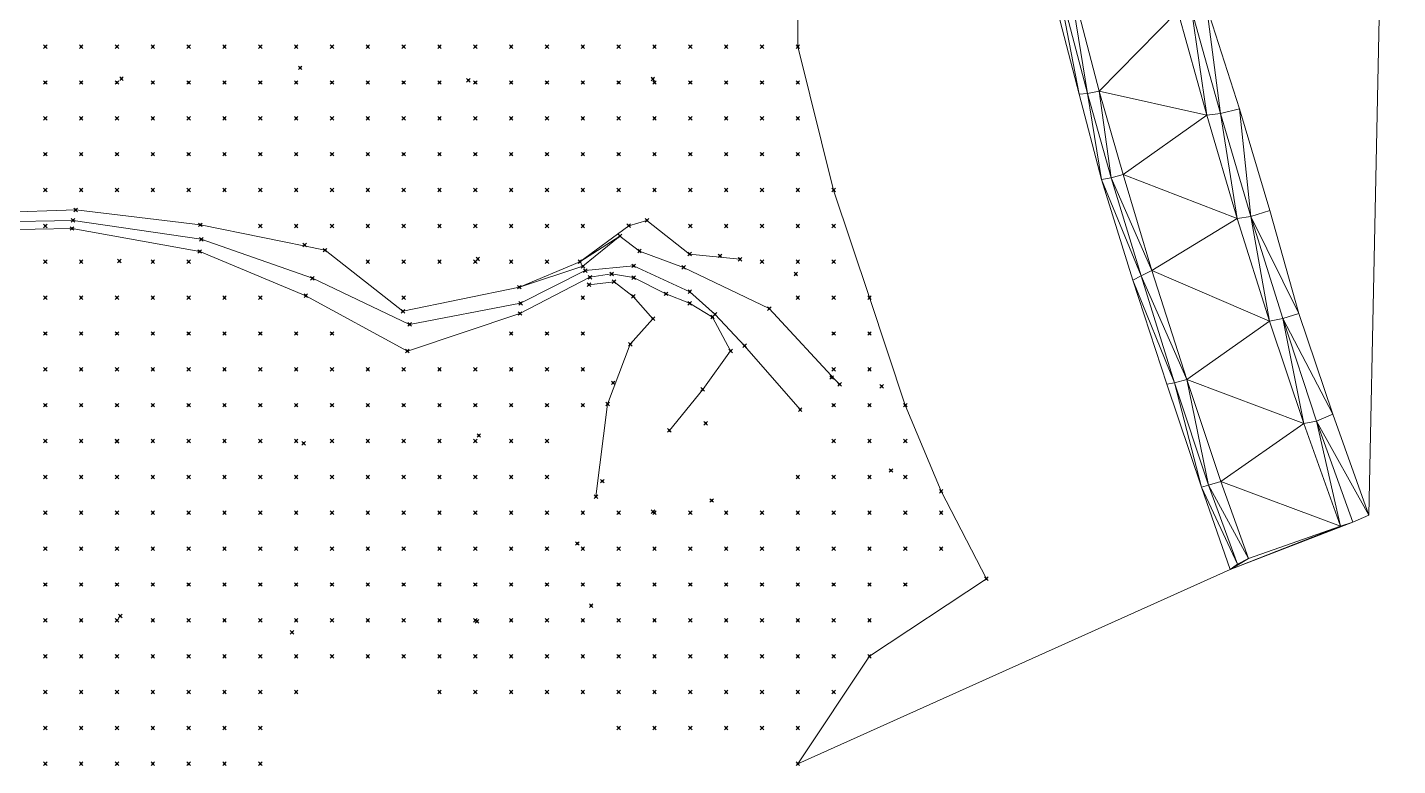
# Model space of a CAD drawing. Header units: metres. Extents: x 441556 to 446409, y 432338 to 461058.
# Drawn here: x 442100.1 to 442214.8, y 460532.5 to 460594.3 of the extents above; entities that cross this region are included whole.
import ezdxf

# ---------------------------------------------------------------- set-up
doc = ezdxf.new("R2010")
doc.units = ezdxf.units.M
doc.header["$MEASUREMENT"] = 0
doc.header["$PDMODE"] = 35
doc.header["$PDSIZE"] = 0.15
for name, color, linetype, lineweight in [('DTM-BRE-RevN_GRP_FIRUL APEI', 2, 'Continuous', 0), ('DTM-BRE-RevN_GRP_RAU', 2, 'Continuous', 0), ('DTM-BRE-RevN_GRP_TALUZ SUS', 2, 'Continuous', 0), ('DTM-BRE-RevN_YP_RevK', 1, 'Continuous', 0), ('DTM-BRE-RevN_YP_RevL', 1, 'Continuous', 0), ('DTM-BRE-RevO1_MUT-UCGEN_MODEL', 132, 'Continuous', 0), ('DTM-INT-RevO1_INT-YP', 150, 'Continuous', 0), ('DTM-NOK-RevN_LIDAR_co_lidar', 91, 'Continuous', 0), ('DTM-NOK-RevN_RTK', 32, 'Continuous', 0)]:
    doc.layers.add(name, color=color, linetype=linetype, lineweight=lineweight)

msp = doc.modelspace()

# ---------------------------------------------------------------- linework, layer by layer
at = {"layer": 'DTM-BRE-RevN_GRP_FIRUL APEI'}
for p, q in [((442094.45, 460577.971, 396.577), (442103.942, 460578.143, 396.246)), ((442103.942, 460578.143, 396.246), (442114.667, 460576.558, 395.845)), ((442114.667, 460576.558, 395.845), (442123.972, 460573.298, 395.401)), ((442141.403, 460571.207, 394.29), (442146.81, 460573.936, 392.519)), ((442146.81, 460573.936, 392.519), (442150.86, 460574.341, 391.823)), ((442150.86, 460574.341, 391.823), (442155.566, 460572.175, 390.963)), ((442123.972, 460573.298, 395.401), (442132.104, 460569.44, 394.985)), ((442155.566, 460572.175, 390.963), (442157.671, 460570.278, 390.785)), ((442132.104, 460569.44, 394.985), (442141.403, 460571.207, 394.29)), ((442157.671, 460570.278, 390.785), (442160.147, 460567.657, 390.602)), ((442160.147, 460567.657, 390.602), (442164.801, 460562.315, 390.359))]:
    msp.add_line(p, q, dxfattribs=at)
at = {"layer": 'DTM-BRE-RevN_GRP_RAU'}
for p, q in [((442094.793, 460578.713, 396.7), (442104.161, 460579.02, 396.354)), ((442104.161, 460579.02, 396.354), (442114.6, 460577.767, 396.017)), ((442093.925, 460577.284, 396.748), (442103.86, 460577.459, 396.384)), ((442103.86, 460577.459, 396.384), (442114.54, 460575.535, 396.01)), ((442114.6, 460577.767, 396.017), (442125.031, 460575.648, 395.554)), ((442146.616, 460574.304, 392.544), (442149.71, 460576.834, 392.589)), ((442149.71, 460576.834, 392.589), (442151.349, 460575.573, 392.451)), ((442114.54, 460575.535, 396.01), (442123.419, 460571.838, 395.562)), ((442125.031, 460575.648, 395.554), (442131.545, 460570.535, 395.197)), ((442151.349, 460575.573, 392.451), (442155.042, 460574.212, 391.569)), ((442141.302, 460572.555, 394.598), (442146.616, 460574.304, 392.544)), ((442155.042, 460574.212, 391.569), (442162.212, 460570.76, 390.823)), ((442141.341, 460570.354, 394.682), (442147.199, 460573.385, 392.753)), ((442147.199, 460573.385, 392.753), (442149.019, 460573.662, 392.385)), ((442149.019, 460573.662, 392.385), (442150.853, 460573.357, 392.042)), ((442150.853, 460573.357, 392.042), (442153.566, 460571.998, 391.368)), ((442123.419, 460571.838, 395.562), (442131.927, 460567.209, 395.256)), ((442131.545, 460570.535, 395.197), (442141.302, 460572.555, 394.598)), ((442153.566, 460571.998, 391.368), (442155.545, 460571.208, 391.197)), ((442155.545, 460571.208, 391.197), (442157.463, 460570.057, 390.955)), ((442162.212, 460570.76, 390.823), (442168.097, 460564.425, 390.425)), ((442131.927, 460567.209, 395.256), (442141.341, 460570.354, 394.682)), ((442157.463, 460570.057, 390.955), (442158.974, 460567.223, 390.764)), ((442158.974, 460567.223, 390.764), (442156.641, 460564.002, 391.185)), ((442156.641, 460564.002, 391.185), (442153.851, 460560.57, 391.237))]:
    msp.add_line(p, q, dxfattribs=at)
at = {"layer": 'DTM-BRE-RevN_GRP_TALUZ SUS'}
for p, q in [((442150.454, 460577.698, 393.564), (442151.972, 460578.14, 393.373)), ((442151.972, 460578.14, 393.373), (442155.544, 460575.326, 392.838)), ((442155.544, 460575.326, 392.838), (442159.763, 460574.893, 392.441)), ((442147.116, 460572.762, 393.936), (442149.222, 460573.014, 393.664)), ((442149.222, 460573.014, 393.664), (442150.835, 460571.78, 393.372)), ((442150.835, 460571.78, 393.372), (442152.481, 460569.919, 393.22)), ((442152.481, 460569.919, 393.22), (442150.579, 460567.779, 394.02)), ((442150.579, 460567.779, 394.02), (442148.683, 460562.778, 394.643)), ((442148.683, 460562.778, 394.643), (442147.705, 460555.036, 394.979))]:
    msp.add_line(p, q, dxfattribs=at)
at = {"layer": 'DTM-BRE-RevN_YP_RevK'}
for p, q in [((442146.36, 460574.678, 393.83), (442149.71, 460576.834, 392.589)), ((442141.302, 460572.555, 394.598), (442146.36, 460574.678, 393.83))]:
    msp.add_line(p, q, dxfattribs=at)
at = {"layer": 'DTM-BRE-RevN_YP_RevL'}
msp.add_line((442146.36, 460574.678, 393.83), (442150.454, 460577.698, 393.564), dxfattribs=at)
at = {"layer": 'DTM-BRE-RevO1_MUT-UCGEN_MODEL'}
for points in [[(442186.176, 460598.966, 401.004), (442188.844, 460588.755, 400.337), (442187.142, 460599.23, 401.033)], [(442187.142, 460599.23, 401.033), (442188.844, 460588.755, 400.337), (442189.817, 460588.951, 400.338)], [(442196.414, 460595.644, 400.463), (442187.142, 460599.23, 401.033), (442189.817, 460588.951, 400.338)], [(442185.463, 460599.01, 400.942), (442188.16, 460588.693, 400.327), (442186.176, 460598.966, 401.004)], [(442186.176, 460598.966, 401.004), (442188.16, 460588.693, 400.327), (442188.844, 460588.755, 400.337)], [(442198.841, 460586.928, 399.847), (442196.414, 460595.644, 400.463), (442189.817, 460588.951, 400.338)], [(442198.841, 460586.928, 399.847), (442197.549, 460595.764, 400.372), (442196.414, 460595.644, 400.463)], [(442198.815, 460596.061, 400.148), (442197.549, 460595.764, 400.372), (442199.985, 460587.086, 399.797)], [(442199.985, 460587.086, 399.797), (442197.549, 460595.764, 400.372), (442198.841, 460586.928, 399.847)], [(442201.579, 460587.476, 399.442), (442198.815, 460596.061, 400.148), (442199.985, 460587.086, 399.797)], [(442188.844, 460588.755, 400.337), (442188.16, 460588.693, 400.327), (442190.026, 460581.555, 399.765)], [(442189.817, 460588.951, 400.338), (442188.844, 460588.755, 400.337), (442190.823, 460581.714, 399.822)], [(442188.844, 460588.755, 400.337), (442190.026, 460581.555, 399.765), (442190.823, 460581.714, 399.822)], [(442189.817, 460588.951, 400.338), (442190.823, 460581.714, 399.822), (442191.827, 460581.971, 399.873)], [(442198.841, 460586.928, 399.847), (442189.817, 460588.951, 400.338), (442191.827, 460581.971, 399.873)], [(442201.388, 460578.29, 399.264), (442198.841, 460586.928, 399.847), (442191.827, 460581.971, 399.873)], [(442201.388, 460578.29, 399.264), (442199.985, 460587.086, 399.797), (442198.841, 460586.928, 399.847)], [(442201.579, 460587.476, 399.442), (442199.985, 460587.086, 399.797), (442202.531, 460578.464, 399.185)], [(442201.388, 460578.29, 399.264), (442202.531, 460578.464, 399.185), (442199.985, 460587.086, 399.797)], [(442204.105, 460578.954, 398.861), (442201.579, 460587.476, 399.442), (442202.531, 460578.464, 399.185)], [(442191.827, 460581.971, 399.873), (442190.823, 460581.714, 399.822), (442194.231, 460573.96, 399.336)], [(442191.827, 460581.971, 399.873), (442194.231, 460573.96, 399.336), (442201.388, 460578.29, 399.264)], [(442190.823, 460581.714, 399.822), (442190.026, 460581.555, 399.765), (442193.351, 460573.494, 399.29)], [(442193.351, 460573.494, 399.29), (442190.026, 460581.555, 399.765), (442192.645, 460573.146, 399.216)], [(442193.351, 460573.494, 399.29), (442194.231, 460573.96, 399.336), (442190.823, 460581.714, 399.822)], [(442202.531, 460578.464, 399.185), (442201.388, 460578.29, 399.264), (442204.086, 460569.7, 398.675)], [(442206.537, 460570.357, 398.292), (442204.105, 460578.954, 398.861), (442202.531, 460578.464, 399.185)], [(442205.204, 460569.929, 398.581), (442202.531, 460578.464, 399.185), (442204.086, 460569.7, 398.675)], [(442205.204, 460569.929, 398.581), (442206.537, 460570.357, 398.292), (442202.531, 460578.464, 399.185)], [(442194.231, 460573.96, 399.336), (442204.086, 460569.7, 398.675), (442201.388, 460578.29, 399.264)], [(442197.17, 460564.828, 398.724), (442194.231, 460573.96, 399.336), (442193.351, 460573.494, 399.29)], [(442194.231, 460573.96, 399.336), (442197.17, 460564.828, 398.724), (442204.086, 460569.7, 398.675)], [(442192.645, 460573.146, 399.216), (442196.125, 460564.55, 398.726), (442193.351, 460573.494, 399.29)], [(442195.499, 460564.443, 398.705), (442196.125, 460564.55, 398.726), (442192.645, 460573.146, 399.216)], [(442196.125, 460564.55, 398.726), (442197.17, 460564.828, 398.724), (442193.351, 460573.494, 399.29)], [(442197.17, 460564.828, 398.724), (442206.946, 460561.161, 398.09), (442204.086, 460569.7, 398.675)], [(442204.086, 460569.7, 398.675), (442206.946, 460561.161, 398.09), (442205.204, 460569.929, 398.581)], [(442206.537, 460570.357, 398.292), (442205.204, 460569.929, 398.581), (442209.373, 460561.927, 397.798)], [(442205.204, 460569.929, 398.581), (442206.946, 460561.161, 398.09), (442208.018, 460561.334, 397.989)], [(442205.204, 460569.929, 398.581), (442208.018, 460561.334, 397.989), (442209.373, 460561.927, 397.798)], [(442197.17, 460564.828, 398.724), (442196.125, 460564.55, 398.726), (442198.983, 460555.99, 398.131)], [(442198.983, 460555.99, 398.131), (442199.997, 460556.302, 398.139), (442197.17, 460564.828, 398.724)], [(442206.946, 460561.161, 398.09), (442197.17, 460564.828, 398.724), (442199.997, 460556.302, 398.139)], [(442195.499, 460564.443, 398.705), (442198.389, 460555.828, 398.074), (442196.125, 460564.55, 398.726)], [(442196.125, 460564.55, 398.726), (442198.389, 460555.828, 398.074), (442198.983, 460555.99, 398.131)], [(442210.025, 460552.573, 397.499), (442208.018, 460561.334, 397.989), (442206.946, 460561.161, 398.09)], [(442212.406, 460553.486, 397.201), (442209.373, 460561.927, 397.798), (442208.018, 460561.334, 397.989)], [(442212.406, 460553.486, 397.201), (442208.018, 460561.334, 397.989), (442211.061, 460552.89, 397.386)], [(442210.025, 460552.573, 397.499), (442211.061, 460552.89, 397.386), (442208.018, 460561.334, 397.989)], [(442206.946, 460561.161, 398.09), (442199.997, 460556.302, 398.139), (442210.025, 460552.573, 397.499)], [(442201.419, 460549.39, 397.663), (442198.983, 460555.99, 398.131), (442198.389, 460555.828, 398.074)], [(442198.389, 460555.828, 398.074), (442200.778, 460548.928, 397.598), (442201.419, 460549.39, 397.663)], [(442198.983, 460555.99, 398.131), (442202.321, 460549.86, 397.699), (442199.997, 460556.302, 398.139)], [(442201.419, 460549.39, 397.663), (442202.321, 460549.86, 397.699), (442198.983, 460555.99, 398.131)], [(442202.321, 460549.86, 397.699), (442210.025, 460552.573, 397.499), (442199.997, 460556.302, 398.139)], [(442211.061, 460552.89, 397.386), (442210.025, 460552.573, 397.499), (442200.778, 460548.928, 397.598)], [(442200.778, 460548.928, 397.598), (442210.025, 460552.573, 397.499), (442202.321, 460549.86, 397.699)], [(442202.321, 460549.86, 397.699), (442201.419, 460549.39, 397.663), (442200.778, 460548.928, 397.598)]]:
    msp.add_3dface(points, dxfattribs=at)
at = {"layer": 'DTM-INT-RevO1_INT-YP'}
msp.add_polyline3d([(442214.806, 460668.882, 394.824), (442212.406, 460553.486, 397.201), (442209.373, 460561.927, 397.798), (442206.537, 460570.357, 398.292), (442204.105, 460578.954, 398.861), (442201.579, 460587.476, 399.442), (442198.815, 460596.061, 400.148), (442196.742, 460604.698, 400.754), (442194.517, 460613.512, 401.339), (442192.651, 460622.242, 401.942), (442190.983, 460630.988, 402.53), (442189.381, 460639.979, 403.086), (442187.881, 460648.672, 403.708), (442186.68, 460657.499, 404.289)], dxfattribs=at)
msp.add_polyline3d([(442200.778, 460548.928, 397.598), (442198.389, 460555.828, 398.074), (442195.499, 460564.443, 398.705), (442192.645, 460573.146, 399.216), (442190.026, 460581.555, 399.765), (442188.16, 460588.693, 400.327), (442185.463, 460599.01, 400.942), (442172.423, 460599.913, 395.138), (442171.599, 460599.523, 395.109), (442171.311, 460599.452, 395.1), (442167.439, 460598.438, 395.114), (442164.936, 460598.086, 394.486), (442164.482, 460597.995, 394.009), (442162.994, 460597.729, 394.497), (442160.732, 460597.277, 394.985), (442164.603, 460595.675, 393.888), (442164.603, 460592.676, 393.17), (442167.602, 460580.678, 391.518), (442170.601, 460571.68, 391.004), (442173.601, 460562.682, 390.785), (442176.605, 460555.481, 391.796), (442180.389, 460548.17, 390.528), (442170.601, 460541.687, 391.869), (442164.603, 460532.689, 394.99)], close=True, dxfattribs=at)
at = {"layer": 'DTM-NOK-RevN_LIDAR_co_lidar'}
for p in [(442101.617, 460592.676, 396.589), (442104.616, 460592.676, 396.513), (442107.615, 460592.676, 396.408), (442110.615, 460592.676, 396.18), (442113.614, 460592.676, 396.057), (442116.613, 460592.676, 395.979), (442119.613, 460592.676, 395.9), (442122.612, 460592.676, 395.773), (442125.611, 460592.676, 395.65), (442128.611, 460592.676, 395.517), (442131.61, 460592.676, 395.346), (442134.609, 460592.676, 395.152), (442137.609, 460592.676, 394.996), (442140.608, 460592.676, 394.702), (442143.607, 460592.676, 394.483), (442146.607, 460592.676, 394.322), (442149.606, 460592.676, 394.08), (442152.605, 460592.676, 393.864), (442155.605, 460592.676, 393.686), (442158.604, 460592.676, 393.568), (442161.603, 460592.676, 393.389), (442164.603, 460592.676, 393.17), (442101.617, 460589.676, 396.436), (442104.616, 460589.676, 396.327), (442107.615, 460589.676, 396.238), (442110.615, 460589.676, 396.082), (442113.614, 460589.676, 395.946), (442116.613, 460589.676, 395.84), (442119.613, 460589.676, 395.779), (442122.612, 460589.676, 395.714), (442125.611, 460589.676, 395.479), (442128.611, 460589.676, 395.217), (442131.61, 460589.676, 395.024), (442134.609, 460589.676, 394.743), (442137.609, 460589.676, 394.466), (442140.608, 460589.676, 394.107), (442143.607, 460589.676, 393.885), (442146.607, 460589.676, 393.714), (442149.606, 460589.676, 393.561), (442152.605, 460589.676, 393.476), (442155.605, 460589.676, 393.422), (442158.604, 460589.676, 393.31), (442161.603, 460589.676, 393.203), (442164.603, 460589.676, 392.873), (442101.617, 460586.677, 396.332), (442104.616, 460586.677, 396.274), (442107.615, 460586.677, 396.147), (442110.615, 460586.677, 395.995), (442113.614, 460586.677, 395.904), (442116.613, 460586.677, 395.826), (442119.613, 460586.677, 395.672), (442122.612, 460586.677, 395.514), (442125.611, 460586.677, 395.34), (442128.611, 460586.677, 395.131), (442131.61, 460586.677, 394.934), (442134.609, 460586.677, 394.713), (442137.609, 460586.677, 394.442), (442140.608, 460586.677, 394.081), (442143.607, 460586.677, 393.67), (442146.607, 460586.677, 393.582), (442149.606, 460586.677, 393.403), (442152.605, 460586.677, 393.343), (442155.605, 460586.677, 393.193), (442158.604, 460586.677, 393.105), (442161.603, 460586.677, 393.063), (442164.603, 460586.677, 392.402), (442101.617, 460583.678, 396.305), (442104.616, 460583.678, 396.203), (442107.615, 460583.678, 396.077), (442110.615, 460583.678, 395.972), (442113.614, 460583.678, 395.819), (442116.613, 460583.678, 395.707), (442119.613, 460583.678, 395.618), (442122.612, 460583.678, 395.477), (442125.611, 460583.678, 395.319), (442128.611, 460583.678, 395.154), (442131.61, 460583.678, 394.98), (442134.609, 460583.678, 394.819), (442137.609, 460583.678, 394.559), (442140.608, 460583.678, 394.181), (442143.607, 460583.678, 393.744), (442146.607, 460583.678, 393.631), (442149.606, 460583.678, 393.503), (442152.605, 460583.678, 393.334), (442155.605, 460583.678, 393.059), (442158.604, 460583.678, 392.75), (442161.603, 460583.678, 392.593), (442164.603, 460583.678, 391.602), (442101.617, 460580.678, 396.26), (442104.616, 460580.678, 396.103), (442107.615, 460580.678, 395.979), (442110.615, 460580.678, 395.904), (442113.614, 460580.678, 395.819), (442116.613, 460580.678, 395.709), (442119.613, 460580.678, 395.629), (442122.612, 460580.678, 395.509), (442125.611, 460580.678, 395.45), (442128.611, 460580.678, 395.275), (442131.61, 460580.678, 395.124), (442134.609, 460580.678, 394.92), (442137.609, 460580.678, 394.69), (442140.608, 460580.678, 394.326), (442143.607, 460580.678, 393.909), (442146.607, 460580.678, 393.707), (442149.606, 460580.678, 393.525), (442152.605, 460580.678, 393.278), (442155.605, 460580.678, 392.941), (442158.604, 460580.678, 392.534), (442161.603, 460580.678, 392.191), (442164.603, 460580.678, 391.038), (442167.602, 460580.678, 391.518), (442101.617, 460577.679, 396.17), (442119.613, 460577.679, 395.51), (442122.612, 460577.679, 395.398), (442125.611, 460577.679, 395.317), (442128.611, 460577.679, 395.275), (442131.61, 460577.679, 395.107), (442134.609, 460577.679, 394.924), (442137.609, 460577.679, 394.712), (442140.608, 460577.679, 394.377), (442143.607, 460577.679, 394.054), (442146.607, 460577.679, 393.337), (442155.605, 460577.679, 392.698), (442158.604, 460577.679, 392.288), (442161.603, 460577.679, 391.934), (442164.603, 460577.679, 391.094), (442167.602, 460577.679, 390.972), (442101.617, 460574.68, 396.205), (442104.616, 460574.68, 396.046), (442110.615, 460574.68, 395.838), (442113.614, 460574.68, 395.784), (442128.611, 460574.68, 395.135), (442131.61, 460574.68, 395.027), (442134.609, 460574.68, 394.829), (442137.609, 460574.68, 394.64), (442140.608, 460574.68, 394.412), (442143.607, 460574.68, 393.62), (442161.603, 460574.68, 391.642), (442164.603, 460574.68, 390.996), (442167.602, 460574.68, 390.589), (442101.617, 460571.68, 396.301), (442104.616, 460571.68, 396.137), (442107.615, 460571.68, 395.899), (442110.615, 460571.68, 395.783), (442113.614, 460571.68, 395.671), (442116.613, 460571.68, 395.626), (442119.613, 460571.68, 395.481), (442131.61, 460571.68, 394.927), (442146.607, 460571.68, 393.938), (442164.603, 460571.68, 390.522), (442167.602, 460571.68, 390.447), (442170.601, 460571.68, 391.004), (442101.617, 460568.681, 396.322), (442104.616, 460568.681, 396.15), (442107.615, 460568.681, 396.015), (442110.615, 460568.681, 395.833), (442113.614, 460568.681, 395.712), (442116.613, 460568.681, 395.594), (442119.613, 460568.681, 395.442), (442122.612, 460568.681, 395.302), (442125.611, 460568.681, 395.159), (442140.608, 460568.681, 394.702), (442143.607, 460568.681, 394.45), (442146.607, 460568.681, 394.187), (442167.602, 460568.681, 390.308), (442170.601, 460568.681, 390.529), (442101.617, 460565.682, 396.313), (442104.616, 460565.682, 396.173), (442107.615, 460565.682, 396.043), (442110.615, 460565.682, 395.946), (442113.614, 460565.682, 395.831), (442116.613, 460565.682, 395.695), (442119.613, 460565.682, 395.535), (442122.612, 460565.682, 395.387), (442125.611, 460565.682, 395.329), (442128.611, 460565.682, 395.24), (442131.61, 460565.682, 395.2), (442134.609, 460565.682, 395.084), (442137.609, 460565.682, 394.92), (442140.608, 460565.682, 394.802), (442143.607, 460565.682, 394.638), (442146.607, 460565.682, 394.491), (442167.602, 460565.682, 390.241), (442170.601, 460565.682, 390.284), (442101.617, 460562.682, 396.518), (442104.616, 460562.682, 396.344), (442107.615, 460562.682, 396.167), (442110.615, 460562.682, 396.023), (442113.614, 460562.682, 395.864), (442116.613, 460562.682, 395.708), (442119.613, 460562.682, 395.634), (442122.612, 460562.682, 395.565), (442125.611, 460562.682, 395.492), (442128.611, 460562.682, 395.406), (442131.61, 460562.682, 395.312), (442134.609, 460562.682, 395.208), (442137.609, 460562.682, 395.078), (442140.608, 460562.682, 395.029), (442143.607, 460562.682, 394.881), (442146.607, 460562.682, 394.674), (442167.602, 460562.682, 390.227), (442170.601, 460562.682, 390.219), (442173.601, 460562.682, 390.785), (442101.617, 460559.683, 396.688), (442104.616, 460559.683, 396.557), (442107.615, 460559.683, 396.306), (442110.615, 460559.683, 396.166), (442113.614, 460559.683, 396.006), (442116.613, 460559.683, 395.883), (442119.613, 460559.683, 395.862), (442122.612, 460559.683, 395.816), (442125.611, 460559.683, 395.676), (442128.611, 460559.683, 395.597), (442131.61, 460559.683, 395.472), (442134.609, 460559.683, 395.406), (442137.609, 460559.683, 395.32), (442140.608, 460559.683, 395.256), (442143.607, 460559.683, 395.104), (442167.602, 460559.683, 390.205), (442170.601, 460559.683, 390.186), (442173.601, 460559.683, 390.344), (442101.617, 460556.683, 396.905), (442104.616, 460556.683, 396.803), (442107.615, 460556.683, 396.658), (442110.615, 460556.683, 396.427), (442113.614, 460556.683, 396.224), (442116.613, 460556.683, 396.184), (442119.613, 460556.683, 396.075), (442122.612, 460556.683, 395.957), (442125.611, 460556.683, 395.876), (442128.611, 460556.683, 395.774), (442131.61, 460556.683, 395.667), (442134.609, 460556.683, 395.55), (442137.609, 460556.683, 395.473), (442140.608, 460556.683, 395.458), (442143.607, 460556.683, 395.325), (442164.603, 460556.683, 390.181), (442167.602, 460556.683, 390.106), (442170.601, 460556.683, 390.163), (442173.601, 460556.683, 390.172), (442101.617, 460553.684, 397.17), (442104.616, 460553.684, 397.027), (442107.615, 460553.684, 396.915), (442110.615, 460553.684, 396.766), (442113.614, 460553.684, 396.576), (442116.613, 460553.684, 396.467), (442119.613, 460553.684, 396.312), (442122.612, 460553.684, 396.269), (442125.611, 460553.684, 396.124), (442128.611, 460553.684, 396.02), (442131.61, 460553.684, 395.941), (442134.609, 460553.684, 395.808), (442137.609, 460553.684, 395.746), (442140.608, 460553.684, 395.689), (442143.607, 460553.684, 395.547), (442146.607, 460553.684, 394.84), (442149.606, 460553.684, 393.163), (442152.605, 460553.684, 391.662), (442155.605, 460553.684, 390.933), (442158.604, 460553.684, 390.917), (442161.603, 460553.684, 391.046), (442164.603, 460553.684, 390.68), (442167.602, 460553.684, 390.095), (442170.601, 460553.684, 390.025), (442173.601, 460553.684, 390.135), (442176.6, 460553.684, 390.383), (442101.617, 460550.685, 397.397), (442104.616, 460550.685, 397.224), (442107.615, 460550.685, 397.115), (442110.615, 460550.685, 397.029), (442113.614, 460550.685, 396.867), (442116.613, 460550.685, 396.755), (442119.613, 460550.685, 396.619), (442122.612, 460550.685, 396.53), (442125.611, 460550.685, 396.405), (442128.611, 460550.685, 396.367), (442131.61, 460550.685, 396.216), (442134.609, 460550.685, 396.087), (442137.609, 460550.685, 395.982), (442140.608, 460550.685, 395.866), (442143.607, 460550.685, 395.722), (442146.607, 460550.685, 394.801), (442149.606, 460550.685, 393.176), (442152.605, 460550.685, 391.867), (442155.605, 460550.685, 391.615), (442158.604, 460550.685, 391.834), (442161.603, 460550.685, 391.896), (442164.603, 460550.685, 391.345), (442167.602, 460550.685, 390.286), (442170.601, 460550.685, 389.995), (442173.601, 460550.685, 390.056), (442176.6, 460550.685, 390.098), (442101.617, 460547.685, 397.722), (442104.616, 460547.685, 397.507), (442107.615, 460547.685, 397.321), (442110.615, 460547.685, 397.284), (442113.614, 460547.685, 397.192), (442116.613, 460547.685, 397.079), (442119.613, 460547.685, 396.883), (442122.612, 460547.685, 396.708), (442125.611, 460547.685, 396.604), (442128.611, 460547.685, 396.5), (442131.61, 460547.685, 396.405), (442134.609, 460547.685, 396.302), (442137.609, 460547.685, 396.166), (442140.608, 460547.685, 396.102), (442143.607, 460547.685, 395.91), (442146.607, 460547.685, 395.474), (442149.606, 460547.685, 393.989), (442152.605, 460547.685, 392.897), (442155.605, 460547.685, 392.675), (442158.604, 460547.685, 392.851), (442161.603, 460547.685, 392.578), (442164.603, 460547.685, 392.123), (442167.602, 460547.685, 391.072), (442170.601, 460547.685, 390.012), (442173.601, 460547.685, 389.972), (442101.617, 460544.686, 397.959), (442104.616, 460544.686, 397.801), (442107.615, 460544.686, 397.607), (442110.615, 460544.686, 397.577), (442113.614, 460544.686, 397.44), (442116.613, 460544.686, 397.283), (442119.613, 460544.686, 397.129), (442122.612, 460544.686, 396.96), (442125.611, 460544.686, 396.836), (442128.611, 460544.686, 396.745), (442131.61, 460544.686, 396.683), (442134.609, 460544.686, 396.571), (442137.609, 460544.686, 396.408), (442140.608, 460544.686, 396.164), (442143.607, 460544.686, 396.032), (442146.607, 460544.686, 395.858), (442149.606, 460544.686, 394.785), (442152.605, 460544.686, 394.251), (442155.605, 460544.686, 393.835), (442158.604, 460544.686, 393.602), (442161.603, 460544.686, 393.285), (442164.603, 460544.686, 392.852), (442167.602, 460544.686, 392.25), (442170.601, 460544.686, 390.753), (442101.617, 460541.687, 398.289), (442104.616, 460541.687, 398.113), (442107.615, 460541.687, 397.954), (442110.615, 460541.687, 397.896), (442113.614, 460541.687, 397.679), (442116.613, 460541.687, 397.487), (442119.613, 460541.687, 397.331), (442122.612, 460541.687, 397.204), (442125.611, 460541.687, 397.058), (442128.611, 460541.687, 396.993), (442131.61, 460541.687, 396.876), (442134.609, 460541.687, 396.703), (442137.609, 460541.687, 396.544), (442140.608, 460541.687, 396.296), (442143.607, 460541.687, 396.162), (442146.607, 460541.687, 395.873), (442149.606, 460541.687, 395.148), (442152.605, 460541.687, 395.056), (442155.605, 460541.687, 394.577), (442158.604, 460541.687, 394.222), (442161.603, 460541.687, 393.832), (442164.603, 460541.687, 393.68), (442167.602, 460541.687, 393.279), (442170.601, 460541.687, 391.869), (442101.617, 460538.687, 398.465), (442104.616, 460538.687, 398.41), (442107.615, 460538.687, 398.243), (442110.615, 460538.687, 398.081), (442113.614, 460538.687, 397.931), (442116.613, 460538.687, 397.706), (442119.613, 460538.687, 397.501), (442122.612, 460538.687, 397.354), (442134.609, 460538.687, 396.821), (442137.609, 460538.687, 396.554), (442140.608, 460538.687, 396.373), (442143.607, 460538.687, 396.106), (442146.607, 460538.687, 395.825), (442149.606, 460538.687, 395.604), (442152.605, 460538.687, 395.294), (442155.605, 460538.687, 394.913), (442158.604, 460538.687, 394.563), (442161.603, 460538.687, 394.36), (442164.603, 460538.687, 394.326), (442167.602, 460538.687, 394.049), (442101.617, 460535.688, 398.576), (442104.616, 460535.688, 398.517), (442107.615, 460535.688, 398.351), (442110.615, 460535.688, 398.213), (442113.614, 460535.688, 398.07), (442116.613, 460535.688, 397.929), (442119.613, 460535.688, 397.697), (442149.606, 460535.688, 395.705), (442152.605, 460535.688, 395.424), (442155.605, 460535.688, 395.064), (442158.604, 460535.688, 394.916), (442161.603, 460535.688, 394.838), (442164.603, 460535.688, 394.7), (442101.617, 460532.689, 398.68), (442104.616, 460532.689, 398.614), (442107.615, 460532.689, 398.48), (442110.615, 460532.689, 398.24), (442113.614, 460532.689, 397.988), (442116.613, 460532.689, 397.841), (442119.613, 460532.689, 397.727), (442164.603, 460532.689, 394.99)]:
    msp.add_point(p, dxfattribs=at)
at = {"layer": 'DTM-NOK-RevN_RTK'}
for p in [(442122.948, 460590.904, 395.843), (442107.992, 460589.987, 396.43), (442137.032, 460589.861, 394.85), (442152.468, 460589.969, 393.715), (442104.161, 460579.02, 396.354), (442103.86, 460577.459, 396.384), (442103.942, 460578.143, 396.246), (442114.6, 460577.767, 396.017), (442150.454, 460577.698, 393.564), (442151.972, 460578.14, 393.373), (442114.667, 460576.558, 395.845), (442123.32, 460576.079, 395.621), (442149.71, 460576.834, 392.589), (442114.54, 460575.535, 396.01), (442125.031, 460575.648, 395.554), (442137.816, 460574.904, 394.87), (442151.349, 460575.573, 392.451), (442155.544, 460575.326, 392.838), (442158.086, 460575.178, 392.595), (442159.763, 460574.893, 392.441), (442107.82, 460574.735, 396.239), (442146.36, 460574.678, 393.83), (442146.616, 460574.304, 392.544), (442146.81, 460573.936, 392.519), (442150.86, 460574.341, 391.823), (442155.042, 460574.212, 391.569), (442123.972, 460573.298, 395.401), (442141.302, 460572.555, 394.598), (442147.116, 460572.762, 393.936), (442147.199, 460573.385, 392.753), (442149.019, 460573.662, 392.385), (442149.222, 460573.014, 393.664), (442150.853, 460573.357, 392.042), (442164.438, 460573.654, 391.804), (442123.419, 460571.838, 395.562), (442150.835, 460571.78, 393.372), (442153.566, 460571.998, 391.368), (442155.566, 460572.175, 390.963), (442131.545, 460570.535, 395.197), (442141.341, 460570.354, 394.682), (442141.403, 460571.207, 394.29), (442155.545, 460571.208, 391.197), (442157.671, 460570.278, 390.785), (442162.212, 460570.76, 390.823), (442132.104, 460569.44, 394.985), (442152.481, 460569.919, 393.22), (442157.463, 460570.057, 390.955), (442131.927, 460567.209, 395.256), (442150.579, 460567.779, 394.02), (442158.974, 460567.223, 390.764), (442160.147, 460567.657, 390.602), (442149.145, 460564.552, 394.551), (442167.427, 460565, 390.142), (442156.641, 460564.002, 391.185), (442168.097, 460564.425, 390.425), (442171.622, 460564.264, 392.194), (442148.683, 460562.778, 394.643), (442164.801, 460562.315, 390.359), (442156.893, 460561.175, 390.424), (442137.901, 460560.145, 395.387), (442153.851, 460560.57, 391.237), (442107.609, 460559.654, 396.497), (442123.233, 460559.499, 395.903), (442172.393, 460557.217, 390.193), (442148.231, 460556.325, 394.861), (442176.605, 460555.481, 391.796), (442147.705, 460555.036, 394.979), (442157.394, 460554.709, 390.333), (442152.49, 460553.773, 391.728), (442146.149, 460551.111, 395.393), (442180.389, 460548.17, 390.528), (442107.889, 460545.045, 397.582), (442147.306, 460545.916, 395.515), (442137.753, 460544.604, 396.436), (442122.267, 460543.684, 397.093)]:
    msp.add_point(p, dxfattribs=at)

doc.saveas('drawing.dxf')
